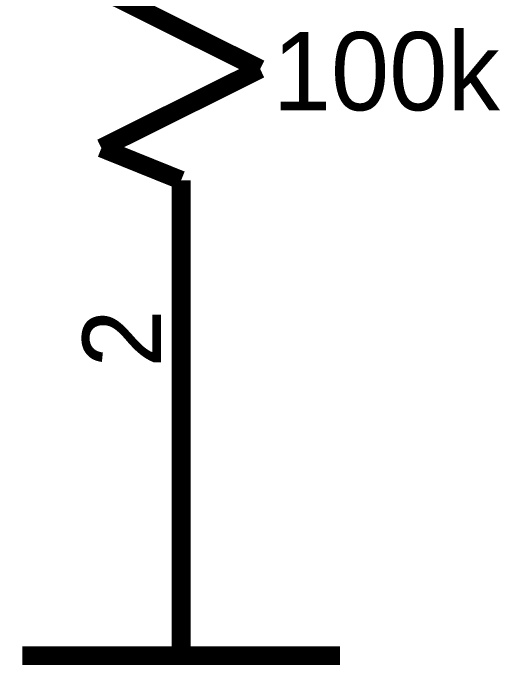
# Model space of a CAD drawing. Header units: millimetres. Extents: x 0 to 800, y 0 to 567.
# Drawn here: x 233.45 to 241.25, y 288.39 to 298.83 of the extents above; entities that cross this region are included whole.
import ezdxf

# ---------------------------------------------------------------- set-up
doc = ezdxf.new("R2010")
doc.units = ezdxf.units.MM
doc.layers.add('Sheet', color=255, linetype='Continuous')

msp = doc.modelspace()

# ---------------------------------------------------------------- linework, layer by layer
at = {"layer": 'Sheet', "const_width": 0.3}
for points in [[(234.867, 299.203), (237.409, 297.937)], [(237.409, 297.937), (234.867, 296.672)], [(234.867, 296.672), (236.144, 296.156)], [(236.144, 296.156), (236.144, 291.083)], [(236.144, 296.156), (236.144, 295.395)], [(236.144, 291.083), (236.144, 288.541)], [(233.601, 288.541), (238.686, 288.541)]]:
    msp.add_lwpolyline(points, dxfattribs=at)

# ---------------------------------------------------------------- texts
at = {"layer": 'Sheet'}
msp.add_text('100k', height=1.2543, dxfattribs=at).set_placement((237.611, 297.276))
msp.add_text('2', height=1.254, rotation=90, dxfattribs=at).set_placement((235.819, 293.155))

doc.saveas('drawing.dxf')
